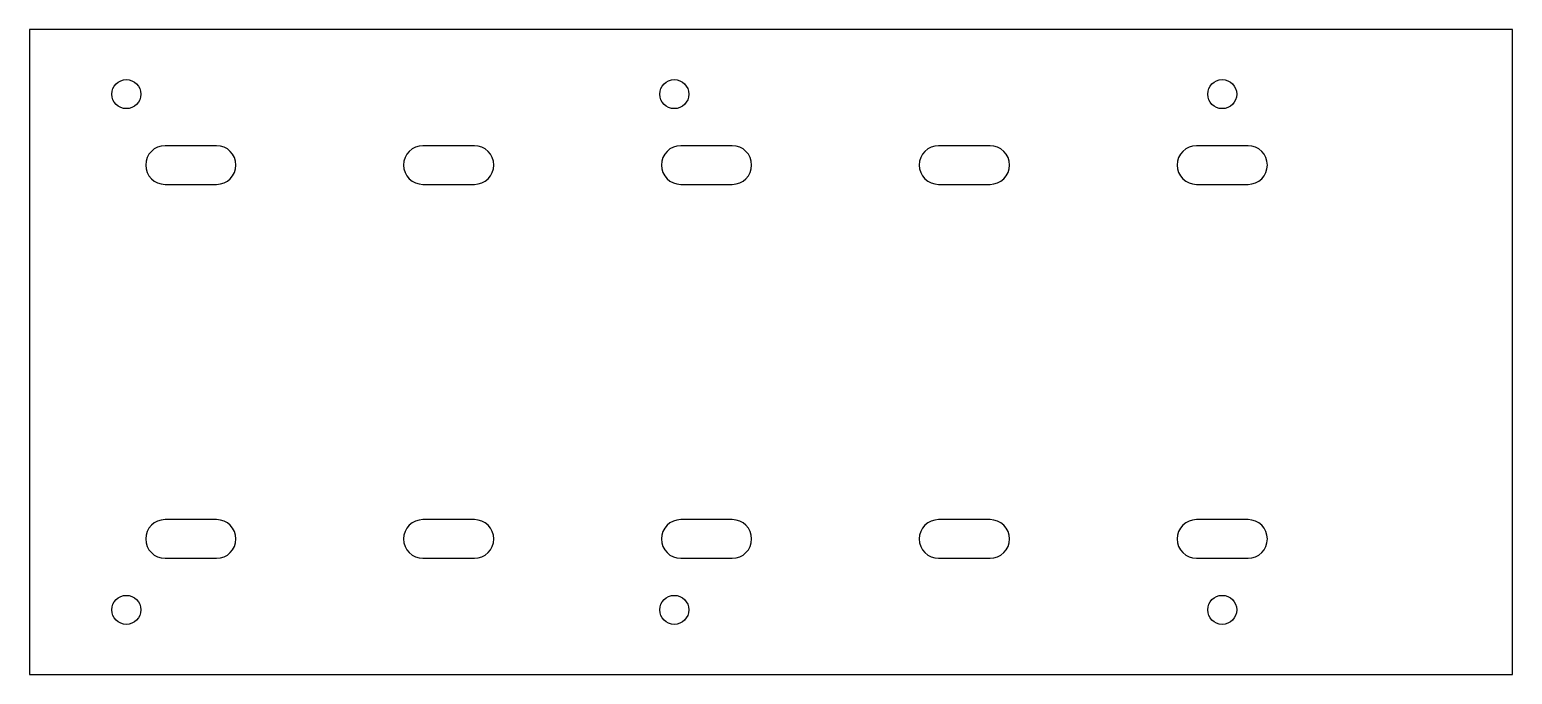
# Model space of a CAD drawing. Header units: millimetres. Extents: x 0 to 230, y 0 to 100.
import ezdxf

# ---------------------------------------------------------------- set-up
doc = ezdxf.new("R2010")
doc.units = ezdxf.units.MM

msp = doc.modelspace()

# ---------------------------------------------------------------- linework, layer by layer
at = {"layer": 'CUT'}
for p, q in [((230, 100), (0, 100)), ((0, 100), (0, 0)), ((230, 0), (230, 100)), ((18.51, 80.67), (18.23, 80.15)), ((18.88, 81.12), (18.51, 80.67)), ((19.33, 81.49), (18.88, 81.12)), ((19.85, 81.77), (19.33, 81.49)), ((20.41, 81.94), (19.85, 81.77)), ((21, 82), (20.41, 81.94)), ((29, 82), (21, 82)), ((29.59, 81.94), (29, 82)), ((30.15, 81.77), (29.59, 81.94)), ((30.67, 81.49), (30.15, 81.77)), ((31.12, 81.12), (30.67, 81.49)), ((31.49, 80.67), (31.12, 81.12)), ((31.77, 80.15), (31.49, 80.67)), ((58.51, 80.67), (58.23, 80.15)), ((58.88, 81.12), (58.51, 80.67)), ((59.33, 81.49), (58.88, 81.12)), ((59.85, 81.77), (59.33, 81.49)), ((60.41, 81.94), (59.85, 81.77)), ((61, 82), (60.41, 81.94)), ((69, 82), (61, 82)), ((69.59, 81.94), (69, 82)), ((70.15, 81.77), (69.59, 81.94)), ((70.67, 81.49), (70.15, 81.77)), ((71.12, 81.12), (70.67, 81.49)), ((71.49, 80.67), (71.12, 81.12)), ((71.77, 80.15), (71.49, 80.67)), ((98.51, 80.67), (98.23, 80.15)), ((98.88, 81.12), (98.51, 80.67)), ((99.33, 81.49), (98.88, 81.12)), ((99.85, 81.77), (99.33, 81.49)), ((100.41, 81.94), (99.85, 81.77)), ((101, 82), (100.41, 81.94)), ((109, 82), (101, 82)), ((109.59, 81.94), (109, 82)), ((110.15, 81.77), (109.59, 81.94)), ((110.67, 81.49), (110.15, 81.77)), ((111.12, 81.12), (110.67, 81.49)), ((111.49, 80.67), (111.12, 81.12)), ((111.77, 80.15), (111.49, 80.67)), ((138.51, 80.67), (138.23, 80.15)), ((138.88, 81.12), (138.51, 80.67)), ((139.33, 81.49), (138.88, 81.12)), ((139.85, 81.77), (139.33, 81.49)), ((140.41, 81.94), (139.85, 81.77)), ((141, 82), (140.41, 81.94)), ((149, 82), (141, 82)), ((149.59, 81.94), (149, 82)), ((150.15, 81.77), (149.59, 81.94)), ((150.67, 81.49), (150.15, 81.77)), ((151.12, 81.12), (150.67, 81.49)), ((151.49, 80.67), (151.12, 81.12)), ((151.77, 80.15), (151.49, 80.67)), ((178.51, 80.67), (178.23, 80.15)), ((178.88, 81.12), (178.51, 80.67)), ((179.33, 81.49), (178.88, 81.12)), ((179.85, 81.77), (179.33, 81.49)), ((180.41, 81.94), (179.85, 81.77)), ((181, 82), (180.41, 81.94)), ((189, 82), (181, 82)), ((189.59, 81.94), (189, 82)), ((190.15, 81.77), (189.59, 81.94)), ((190.67, 81.49), (190.15, 81.77)), ((191.12, 81.12), (190.67, 81.49)), ((191.49, 80.67), (191.12, 81.12)), ((191.77, 80.15), (191.49, 80.67)), ((18.06, 79.59), (18, 79)), ((18, 79), (18.06, 78.41)), ((18, 79), (18, 79)), ((18.23, 80.15), (18.06, 79.59)), ((18.06, 78.41), (18.23, 77.85)), ((31.94, 79.59), (31.77, 80.15)), ((31.77, 77.85), (31.94, 78.41)), ((32, 79), (31.94, 79.59)), ((31.94, 78.41), (32, 79)), ((32, 79), (32, 79)), ((58.06, 79.59), (58, 79)), ((58, 79), (58.06, 78.41)), ((58, 79), (58, 79)), ((58.23, 80.15), (58.06, 79.59)), ((58.06, 78.41), (58.23, 77.85)), ((71.94, 79.59), (71.77, 80.15)), ((71.77, 77.85), (71.94, 78.41)), ((72, 79), (71.94, 79.59)), ((71.94, 78.41), (72, 79)), ((72, 79), (72, 79)), ((98.06, 79.59), (98, 79)), ((98, 79), (98.06, 78.41)), ((98, 79), (98, 79)), ((98.23, 80.15), (98.06, 79.59)), ((98.06, 78.41), (98.23, 77.85)), ((111.94, 79.59), (111.77, 80.15)), ((111.77, 77.85), (111.94, 78.41)), ((112, 79), (111.94, 79.59)), ((111.94, 78.41), (112, 79)), ((112, 79), (112, 79)), ((138.06, 79.59), (138, 79)), ((138, 79), (138.06, 78.41)), ((138, 79), (138, 79)), ((138.23, 80.15), (138.06, 79.59)), ((138.06, 78.41), (138.23, 77.85)), ((151.94, 79.59), (151.77, 80.15)), ((151.77, 77.85), (151.94, 78.41)), ((152, 79), (151.94, 79.59)), ((151.94, 78.41), (152, 79)), ((152, 79), (152, 79)), ((178.06, 79.59), (178, 79)), ((178, 79), (178.06, 78.41)), ((178, 79), (178, 79)), ((178.23, 80.15), (178.06, 79.59)), ((178.06, 78.41), (178.23, 77.85)), ((191.94, 79.59), (191.77, 80.15)), ((191.77, 77.85), (191.94, 78.41)), ((192, 79), (191.94, 79.59)), ((191.94, 78.41), (192, 79)), ((192, 79), (192, 79)), ((18.23, 77.85), (18.51, 77.33)), ((18.51, 77.33), (18.88, 76.88)), ((18.88, 76.88), (19.33, 76.51)), ((19.33, 76.51), (19.85, 76.23)), ((19.85, 76.23), (20.41, 76.06)), ((20.41, 76.06), (21, 76)), ((21, 76), (29, 76)), ((29, 76), (29.59, 76.06)), ((29.59, 76.06), (30.15, 76.23)), ((30.15, 76.23), (30.67, 76.51)), ((30.67, 76.51), (31.12, 76.88)), ((31.12, 76.88), (31.49, 77.33)), ((31.49, 77.33), (31.77, 77.85)), ((58.23, 77.85), (58.51, 77.33)), ((58.51, 77.33), (58.88, 76.88)), ((58.88, 76.88), (59.33, 76.51)), ((59.33, 76.51), (59.85, 76.23)), ((59.85, 76.23), (60.41, 76.06)), ((60.41, 76.06), (61, 76)), ((61, 76), (69, 76)), ((69, 76), (69.59, 76.06)), ((69.59, 76.06), (70.15, 76.23)), ((70.15, 76.23), (70.67, 76.51)), ((70.67, 76.51), (71.12, 76.88)), ((71.12, 76.88), (71.49, 77.33)), ((71.49, 77.33), (71.77, 77.85)), ((98.23, 77.85), (98.51, 77.33)), ((98.51, 77.33), (98.88, 76.88)), ((98.88, 76.88), (99.33, 76.51)), ((99.33, 76.51), (99.85, 76.23)), ((99.85, 76.23), (100.41, 76.06)), ((100.41, 76.06), (101, 76)), ((101, 76), (109, 76)), ((109, 76), (109.59, 76.06)), ((109.59, 76.06), (110.15, 76.23)), ((110.15, 76.23), (110.67, 76.51)), ((110.67, 76.51), (111.12, 76.88)), ((111.12, 76.88), (111.49, 77.33)), ((111.49, 77.33), (111.77, 77.85)), ((138.23, 77.85), (138.51, 77.33)), ((138.51, 77.33), (138.88, 76.88)), ((138.88, 76.88), (139.33, 76.51)), ((139.33, 76.51), (139.85, 76.23)), ((139.85, 76.23), (140.41, 76.06)), ((140.41, 76.06), (141, 76)), ((141, 76), (149, 76)), ((149, 76), (149.59, 76.06)), ((149.59, 76.06), (150.15, 76.23)), ((150.15, 76.23), (150.67, 76.51)), ((150.67, 76.51), (151.12, 76.88)), ((151.12, 76.88), (151.49, 77.33)), ((151.49, 77.33), (151.77, 77.85)), ((178.23, 77.85), (178.51, 77.33)), ((178.51, 77.33), (178.88, 76.88)), ((178.88, 76.88), (179.33, 76.51)), ((179.33, 76.51), (179.85, 76.23)), ((179.85, 76.23), (180.41, 76.06)), ((180.41, 76.06), (181, 76)), ((181, 76), (189, 76)), ((189, 76), (189.59, 76.06)), ((189.59, 76.06), (190.15, 76.23)), ((190.15, 76.23), (190.67, 76.51)), ((190.67, 76.51), (191.12, 76.88)), ((191.12, 76.88), (191.49, 77.33)), ((191.49, 77.33), (191.77, 77.85)), ((18.88, 23.12), (18.51, 22.67)), ((19.33, 23.49), (18.88, 23.12)), ((19.85, 23.77), (19.33, 23.49)), ((20.41, 23.94), (19.85, 23.77)), ((21, 24), (20.41, 23.94)), ((29, 24), (21, 24)), ((29.59, 23.94), (29, 24)), ((30.15, 23.77), (29.59, 23.94)), ((30.67, 23.49), (30.15, 23.77)), ((31.12, 23.12), (30.67, 23.49)), ((31.49, 22.67), (31.12, 23.12)), ((58.88, 23.12), (58.51, 22.67)), ((59.33, 23.49), (58.88, 23.12)), ((59.85, 23.77), (59.33, 23.49)), ((60.41, 23.94), (59.85, 23.77)), ((61, 24), (60.41, 23.94)), ((69, 24), (61, 24)), ((69.59, 23.94), (69, 24)), ((70.15, 23.77), (69.59, 23.94)), ((70.67, 23.49), (70.15, 23.77)), ((71.12, 23.12), (70.67, 23.49)), ((71.49, 22.67), (71.12, 23.12)), ((98.88, 23.12), (98.51, 22.67)), ((99.33, 23.49), (98.88, 23.12)), ((99.85, 23.77), (99.33, 23.49)), ((100.41, 23.94), (99.85, 23.77)), ((101, 24), (100.41, 23.94)), ((109, 24), (101, 24)), ((109.59, 23.94), (109, 24)), ((110.15, 23.77), (109.59, 23.94)), ((110.67, 23.49), (110.15, 23.77)), ((111.12, 23.12), (110.67, 23.49)), ((111.49, 22.67), (111.12, 23.12)), ((138.88, 23.12), (138.51, 22.67)), ((139.33, 23.49), (138.88, 23.12)), ((139.85, 23.77), (139.33, 23.49)), ((140.41, 23.94), (139.85, 23.77)), ((141, 24), (140.41, 23.94)), ((149, 24), (141, 24)), ((149.59, 23.94), (149, 24)), ((150.15, 23.77), (149.59, 23.94)), ((150.67, 23.49), (150.15, 23.77)), ((151.12, 23.12), (150.67, 23.49)), ((151.49, 22.67), (151.12, 23.12)), ((178.88, 23.12), (178.51, 22.67)), ((179.33, 23.49), (178.88, 23.12)), ((179.85, 23.77), (179.33, 23.49)), ((180.41, 23.94), (179.85, 23.77)), ((181, 24), (180.41, 23.94)), ((189, 24), (181, 24)), ((189.59, 23.94), (189, 24)), ((190.15, 23.77), (189.59, 23.94)), ((190.67, 23.49), (190.15, 23.77)), ((191.12, 23.12), (190.67, 23.49)), ((191.49, 22.67), (191.12, 23.12)), ((18.06, 21.59), (18, 21)), ((18, 21), (18.06, 20.41)), ((18, 21), (18, 21)), ((18.23, 22.15), (18.06, 21.59)), ((18.51, 22.67), (18.23, 22.15)), ((31.77, 22.15), (31.49, 22.67)), ((31.94, 21.59), (31.77, 22.15)), ((32, 21), (31.94, 21.59)), ((31.94, 20.41), (32, 21)), ((32, 21), (32, 21)), ((58.06, 21.59), (58, 21)), ((58, 21), (58.06, 20.41)), ((58, 21), (58, 21)), ((58.23, 22.15), (58.06, 21.59)), ((58.51, 22.67), (58.23, 22.15)), ((71.77, 22.15), (71.49, 22.67)), ((71.94, 21.59), (71.77, 22.15)), ((72, 21), (71.94, 21.59)), ((71.94, 20.41), (72, 21)), ((72, 21), (72, 21)), ((98.06, 21.59), (98, 21)), ((98, 21), (98.06, 20.41)), ((98, 21), (98, 21)), ((98.23, 22.15), (98.06, 21.59)), ((98.51, 22.67), (98.23, 22.15)), ((111.77, 22.15), (111.49, 22.67)), ((111.94, 21.59), (111.77, 22.15)), ((112, 21), (111.94, 21.59)), ((111.94, 20.41), (112, 21)), ((112, 21), (112, 21)), ((138.06, 21.59), (138, 21)), ((138, 21), (138.06, 20.41)), ((138, 21), (138, 21)), ((138.23, 22.15), (138.06, 21.59)), ((138.51, 22.67), (138.23, 22.15)), ((151.77, 22.15), (151.49, 22.67)), ((151.94, 21.59), (151.77, 22.15)), ((152, 21), (151.94, 21.59)), ((151.94, 20.41), (152, 21)), ((152, 21), (152, 21)), ((178.06, 21.59), (178, 21)), ((178, 21), (178.06, 20.41)), ((178, 21), (178, 21)), ((178.23, 22.15), (178.06, 21.59)), ((178.51, 22.67), (178.23, 22.15)), ((191.77, 22.15), (191.49, 22.67)), ((191.94, 21.59), (191.77, 22.15)), ((192, 21), (191.94, 21.59)), ((191.94, 20.41), (192, 21)), ((192, 21), (192, 21)), ((18.06, 20.41), (18.23, 19.85)), ((18.23, 19.85), (18.51, 19.33)), ((18.51, 19.33), (18.88, 18.88)), ((18.88, 18.88), (19.33, 18.51)), ((19.33, 18.51), (19.85, 18.23)), ((30.15, 18.23), (30.67, 18.51)), ((30.67, 18.51), (31.12, 18.88)), ((31.12, 18.88), (31.49, 19.33)), ((31.49, 19.33), (31.77, 19.85)), ((31.77, 19.85), (31.94, 20.41)), ((58.06, 20.41), (58.23, 19.85)), ((58.23, 19.85), (58.51, 19.33)), ((58.51, 19.33), (58.88, 18.88)), ((58.88, 18.88), (59.33, 18.51)), ((59.33, 18.51), (59.85, 18.23)), ((70.15, 18.23), (70.67, 18.51)), ((70.67, 18.51), (71.12, 18.88)), ((71.12, 18.88), (71.49, 19.33)), ((71.49, 19.33), (71.77, 19.85)), ((71.77, 19.85), (71.94, 20.41)), ((98.06, 20.41), (98.23, 19.85)), ((98.23, 19.85), (98.51, 19.33)), ((98.51, 19.33), (98.88, 18.88)), ((98.88, 18.88), (99.33, 18.51)), ((99.33, 18.51), (99.85, 18.23)), ((110.15, 18.23), (110.67, 18.51)), ((110.67, 18.51), (111.12, 18.88)), ((111.12, 18.88), (111.49, 19.33)), ((111.49, 19.33), (111.77, 19.85)), ((111.77, 19.85), (111.94, 20.41)), ((138.06, 20.41), (138.23, 19.85)), ((138.23, 19.85), (138.51, 19.33)), ((138.51, 19.33), (138.88, 18.88)), ((138.88, 18.88), (139.33, 18.51)), ((139.33, 18.51), (139.85, 18.23)), ((150.15, 18.23), (150.67, 18.51)), ((150.67, 18.51), (151.12, 18.88)), ((151.12, 18.88), (151.49, 19.33)), ((151.49, 19.33), (151.77, 19.85)), ((151.77, 19.85), (151.94, 20.41)), ((178.06, 20.41), (178.23, 19.85)), ((178.23, 19.85), (178.51, 19.33)), ((178.51, 19.33), (178.88, 18.88)), ((178.88, 18.88), (179.33, 18.51)), ((179.33, 18.51), (179.85, 18.23)), ((190.15, 18.23), (190.67, 18.51)), ((190.67, 18.51), (191.12, 18.88)), ((191.12, 18.88), (191.49, 19.33)), ((191.49, 19.33), (191.77, 19.85)), ((191.77, 19.85), (191.94, 20.41)), ((19.85, 18.23), (20.41, 18.06)), ((20.41, 18.06), (21, 18)), ((21, 18), (29, 18)), ((29, 18), (29.59, 18.06)), ((29.59, 18.06), (30.15, 18.23)), ((59.85, 18.23), (60.41, 18.06)), ((60.41, 18.06), (61, 18)), ((61, 18), (69, 18)), ((69, 18), (69.59, 18.06)), ((69.59, 18.06), (70.15, 18.23)), ((99.85, 18.23), (100.41, 18.06)), ((100.41, 18.06), (101, 18)), ((101, 18), (109, 18)), ((109, 18), (109.59, 18.06)), ((109.59, 18.06), (110.15, 18.23)), ((139.85, 18.23), (140.41, 18.06)), ((140.41, 18.06), (141, 18)), ((141, 18), (149, 18)), ((149, 18), (149.59, 18.06)), ((149.59, 18.06), (150.15, 18.23)), ((179.85, 18.23), (180.41, 18.06)), ((180.41, 18.06), (181, 18)), ((181, 18), (189, 18)), ((189, 18), (189.59, 18.06)), ((189.59, 18.06), (190.15, 18.23)), ((0, 0), (230, 0))]:
    msp.add_line(p, q, dxfattribs=at)
for centre in [(15, 90), (100, 90), (185, 90), (15, 10), (100, 10), (185, 10)]:
    msp.add_circle(centre, 2.25, dxfattribs=at)

doc.saveas('drawing.dxf')
